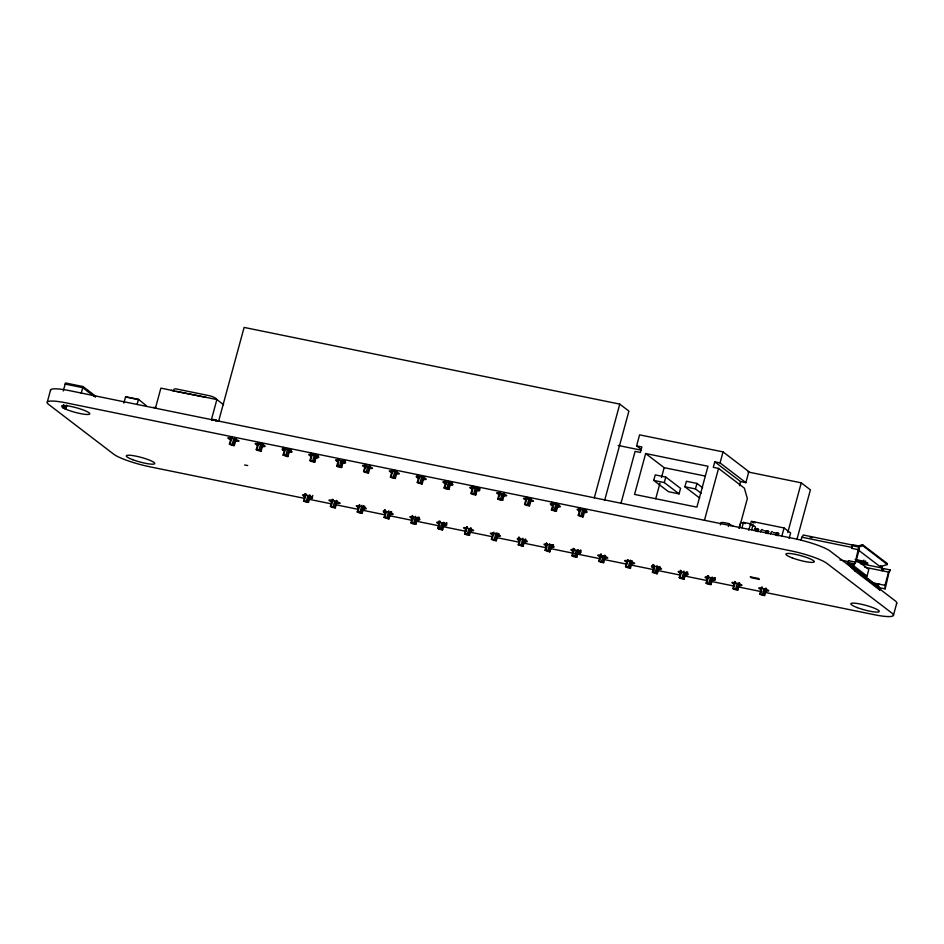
<?xml version="1.0" encoding="UTF-8"?>
<svg xmlns="http://www.w3.org/2000/svg" width="944" height="944" viewBox="0 0 944 944"><rect width="100%" height="100%" fill="white"/><g stroke="black" fill="none" stroke-linecap="round" stroke-linejoin="round"><path stroke-width="1.42" d="M859.005 546.021L859.182 549.585L855.583 562.813L853.872 564.949L847.216 563.58L848.691 560.724L855.347 562.081L859.005 546.021L852.349 544.664L852.031 548.405L858.686 549.762M853.872 564.949L855.347 562.081M883.525 569.822L883.667 568.607L890.322 569.964L888.847 572.831L885.177 588.891L878.522 587.534L878.357 583.958L877.023 585.599L849.057 564.217M47.247 402.227L50.575 389.99M63.307 390.958L65.478 382.969L83.048 386.556L87.792 390.191L87.497 391.288M62.587 407.548L61.525 405.955L64.629 405.554A14.703 2.372 15.2 0 1 84.889 410.605A14.703 2.372 15.2 0 1 86.069 414.428A14.703 2.372 15.2 0 1 65.75 409.177L62.587 407.548L63.319 404.834M63.071 407.855L63.803 405.141M63.626 408.174L64.369 405.448M64.263 408.492L65.006 405.778M64.971 408.835L65.714 406.121M65.75 409.177L66.859 405.094M81.231 393.235L83.048 386.556M87.863 391.571L88.158 390.474L95.521 396.091L95.214 397.2M123.817 403.041L125.67 396.74L138.556 399.371L146.037 405.483M137.033 404.457L138.556 399.371M155.43 408.186L160.881 388.137L216.872 399.56L223.622 404.728M216.872 399.56L211.421 419.62L212.518 420.458L212.825 419.36L215.987 420.009L217.816 421.402M215.692 421.107L215.987 420.009M218.654 421.095L244.107 327.415L619.771 404.115L628.905 411.1L604.608 500.521M236.224 438.594L234.336 445.556L231.551 445.19L229.416 444.152L231.304 437.178M231.587 437.107L230.843 439.821C218.17 433.733 251.033 443.279 234.053 440.765M229.416 444.152L230.1 444.081L232 437.119M234.336 445.556L232.2 444.518L233.711 438.936M233.616 445.002L235.504 438.04M233.652 445.627L235.162 440.046M263.057 444.069L261.169 451.043L258.385 450.677L256.249 449.627L258.149 442.665M256.249 449.627L256.933 449.568L258.833 442.594M261.169 451.043L259.034 449.993L260.922 443.019M260.45 450.489L262.338 443.515M262.692 443.763L261.948 446.477C274.232 447.609 246.974 440.069 257.688 445.308M262.951 446.665L263.683 443.94M284.522 450.784L282.775 450.099L283.519 447.373M289.891 449.545L288.003 456.518L287.318 456.577L283.082 455.102L284.592 449.533M283.082 455.102L283.766 455.043L285.289 449.474M288.003 456.518L285.867 455.468L287.755 448.506M287.283 455.964L288.793 450.382M289.525 449.238L288.781 451.952C300.098 453.545 278.15 445.792 282.775 450.099M289.784 452.141L290.516 449.415M290.669 452.259L291.413 449.545M312.086 453.545L311.355 456.259L310.411 455.917L311.154 453.203M316.724 455.032L314.836 461.994L312.051 461.628L309.915 460.589L311.815 453.616M309.915 460.589L310.6 460.519L312.122 454.949M314.836 461.994L312.7 460.943L314.588 453.981M305.124 496.627L304.192 496.273L304.936 493.559M314.116 461.439L315.626 455.869M310.387 495.411L308.487 502.385L305.714 502.019L303.567 500.969L305.467 494.007M314.151 462.053L316.039 455.091M303.567 500.969L304.263 500.91L306.151 493.936M315.615 457.439L316.618 457.616L317.349 454.902M316.618 457.616L317.503 457.734L318.246 455.02M308.487 502.385L306.352 501.335L307.874 495.765M307.768 501.83L309.656 494.857M307.803 502.444L308.558 499.659M309.396 497.795L312.027 498.161L312.759 495.435M338.188 461.734L337.244 461.392L337.987 458.678M343.557 460.507L341.669 467.469L338.884 467.103L336.748 466.065L338.648 459.091M336.748 466.065L337.433 465.994L339.333 459.032M337.48 466.619L338.613 462.442M341.669 467.469L339.533 466.43L341.044 460.849M340.949 466.914L342.837 459.952M337.22 500.898L335.321 507.86L332.548 507.494L330.412 506.444L332.3 499.482M340.985 467.54L342.873 460.566M332.701 499.376L331.958 502.102C319.284 496.013 352.147 505.547 335.167 503.034M330.412 506.444L331.096 506.385L332.984 499.423M342.448 462.914L344.336 463.221L345.079 460.495M335.321 507.86L333.185 506.81L334.707 501.24M334.601 507.306L336.489 500.344M370.39 465.982L368.502 472.956L365.717 472.59L363.582 471.54L365.481 464.578M366.048 467.551L365.021 467.221L365.753 464.495M363.582 471.54L364.266 471.481L366.166 464.507M368.502 472.956L366.366 471.906L367.877 466.336M367.782 472.401L369.67 465.427M364.054 506.373L362.154 513.335L359.381 512.97L357.245 511.931L359.133 504.957M357.245 511.931L357.929 511.86L359.817 504.898M362.154 513.335L360.018 512.297L361.918 505.323M361.434 512.781L363.322 505.819M363.806 506.031L363.062 508.745C375.334 509.89 348.088 502.338 358.791 507.577M364.054 508.934L364.797 506.22M397.235 471.457L395.335 478.431L392.551 478.065L390.415 477.015L392.315 470.053M390.415 477.015L391.099 476.956L392.999 469.994M395.335 478.431L393.2 477.381L395.088 470.419M385.624 513.052L383.889 512.368L384.621 509.654M384.692 512.71L385.435 509.996M394.616 477.876L396.504 470.903M390.887 511.849L388.987 518.822L388.303 518.881L384.078 517.406L385.589 511.837M384.078 517.406L384.763 517.347L386.273 511.766M388.987 518.822L386.851 517.772L388.751 510.798M388.267 518.268L389.778 512.686M390.639 511.506L389.896 514.232C401.212 515.825 379.264 508.061 383.889 512.368M390.887 514.409L391.63 511.695M418.688 478.171L416.941 477.487L417.685 474.773M424.068 476.944L422.169 483.906L421.484 483.977L417.248 482.502L418.758 476.921M417.248 482.502L417.932 482.431L419.455 476.862M422.169 483.906L420.033 482.856L421.921 475.894M413.484 518.87L411.525 518.185L412.268 515.471M421.449 483.352L422.959 477.782M417.72 517.324L415.82 524.298L413.047 523.932L410.911 522.882L412.799 515.92M410.911 522.882L411.596 522.823L413.106 517.253M422.947 479.351L423.95 479.528L424.682 476.814M415.82 524.298L413.684 523.247L415.584 516.285M415.1 523.743L416.611 518.162M415.136 524.357L417.036 517.395M416.729 519.707L417.72 519.896L418.463 517.17M417.72 519.896L418.617 520.014L419.348 517.3M446.547 483.989L444.577 483.304L445.32 480.59M450.902 482.419L449.002 489.381L446.217 489.027L444.081 487.977L445.981 481.003M444.081 487.977L444.766 487.906L446.288 482.337M449.002 489.381L446.866 488.343L448.754 481.369M439.29 524.014L438.358 523.672L439.102 520.946M448.282 488.827L449.792 483.257M444.553 522.811L442.653 529.773L439.88 529.407L437.745 528.357L439.633 521.395M448.317 489.452L450.205 482.478M437.745 528.357L438.429 528.298L440.317 521.336M438.464 528.923L439.597 524.734M449.781 484.827L450.784 485.004L451.515 482.29M450.784 485.004L451.669 485.133L452.412 482.408M442.653 529.773L440.518 528.723L442.04 523.153M441.934 529.218L443.822 522.256M441.969 529.832L443.869 522.87M443.562 525.183L445.45 525.489L446.182 522.775M445.45 525.489L446.193 525.548L446.925 522.834M473.086 486.408L472.354 489.134L471.41 488.78L472.153 486.066M477.735 487.895L475.835 494.868L473.05 494.503L470.914 493.452L472.814 486.49M470.914 493.452L471.599 493.393L473.499 486.42M475.835 494.868L473.699 493.818L475.21 488.249M475.115 494.314L477.003 487.34M471.386 528.286L469.498 535.248L466.714 534.882L464.578 533.844L466.466 526.87M466.867 526.776L466.124 529.49C455.421 524.25 482.667 531.802 470.395 530.658M464.578 533.844L465.262 533.773L467.15 526.811M476.614 490.302L478.502 490.609L479.245 487.895M469.498 535.248L467.351 534.21L468.873 528.628M478.502 490.609L479.245 490.668L479.989 487.954M468.767 534.693L470.655 527.731M468.802 535.319L469.947 531.13M504.568 493.382L502.668 500.344L499.883 499.978L497.748 498.928L499.647 491.966M500.214 494.951L499.187 494.609L499.919 491.895M497.748 498.928L498.432 498.869L500.332 491.907M502.668 500.344L500.532 499.293L502.043 493.724M501.948 499.789L503.836 492.827M498.22 533.761L496.332 540.735L493.547 540.369L491.411 539.319L493.299 532.357M491.411 539.319L492.095 539.26L493.983 532.286M496.332 540.735L494.184 539.685L496.084 532.723M495.6 540.18L497.488 533.207M497.972 533.419L497.228 536.145C509.5 537.278 482.254 529.726 492.957 534.965M498.22 536.322L498.963 533.608M531.401 498.857L529.501 505.819L526.717 505.453L524.581 504.415L526.481 497.441M524.581 504.415L525.265 504.344L527.165 497.382M519.79 540.452L518.055 539.756L518.787 537.042M529.501 505.819L527.366 504.78L529.254 497.807M518.858 540.098L519.601 537.384M528.782 505.264L530.67 498.302M525.053 539.236L523.165 546.21L522.469 546.269L518.244 544.794L519.755 539.225M529.195 504.497L530.327 500.308M518.244 544.794L518.929 544.735L520.439 539.166M523.165 546.21L521.017 545.16L522.917 538.198M522.433 545.656L523.944 540.086M523 541.384L525.053 541.809L525.796 539.083M552.854 505.571L551.107 504.875L551.851 502.161M558.234 504.332L556.335 511.294L555.65 511.365L551.414 509.89L552.936 504.32M551.414 509.89L552.098 509.831L553.621 504.249M552.146 510.444L552.901 507.66M556.335 511.294L554.199 510.256L556.087 503.282M546.623 545.927L545.691 545.585L546.434 542.859M555.615 510.739L557.125 505.17M551.886 544.723L549.998 551.685L547.213 551.32L545.077 550.281L546.965 543.307M555.65 511.365L557.161 505.795M545.077 550.281L545.762 550.21L547.272 544.641M556.051 506.503L558.116 506.916L558.848 504.202M549.998 551.685L547.85 550.635L549.75 543.673M549.266 551.131L550.777 545.561M549.302 551.756L551.202 544.782M550.895 547.095L551.886 547.284L552.629 544.558M551.886 547.284L552.783 547.402L553.514 544.688M579.687 511.046L578.743 510.704L579.486 507.978M585.068 509.807L583.168 516.781L580.383 516.415L578.247 515.365L580.147 508.403M578.247 515.365L578.932 515.306L580.454 509.725M583.168 516.781L581.032 515.731L582.92 508.769M574.2 548.688L573.456 551.402L572.524 551.06L573.268 548.346M582.448 516.226L583.958 510.645M578.719 550.199L576.831 557.161L574.046 556.795L571.911 555.756L573.799 548.783M582.483 516.84L583.239 514.055M571.911 555.756L572.595 555.686L574.483 548.724M583.958 512.214L584.95 512.403L585.681 509.677M584.95 512.403L585.835 512.521L586.578 509.807M576.831 557.161L574.684 556.122L576.206 550.541M576.1 556.606L577.988 549.644M594.319 497.795L619.771 404.115M577.728 552.582L579.616 552.889L580.348 550.163M579.616 552.889L580.359 552.936L581.091 550.222M605.552 555.674L603.664 562.648L600.88 562.282L598.744 561.232L600.632 554.27M601.316 557.22L600.29 556.889L601.033 554.163M598.744 561.232L599.428 561.173L601.316 554.199M603.664 562.648L601.517 561.597L603.039 556.028M602.933 562.093L604.821 555.119M620.999 503.282L635.1 451.374L640.386 452.447L641.873 446.96L636.598 445.875L639.595 434.854L723.045 451.893L748.852 471.634L745.854 482.655L740.58 481.57L714.773 461.84L713.275 467.339L718.561 468.413L744.368 488.142L747.341 498.538L739.282 528.192M645.661 453.533L634.557 494.42L696.884 507.14L707.988 466.253L645.661 453.533L664.163 467.669L705.239 476.059M632.386 561.161L630.498 568.123L627.713 567.757L625.577 566.707L627.465 559.745M625.577 566.707L626.261 566.648L628.149 559.686M630.498 568.123L628.35 567.073L630.25 560.111M629.766 567.568L631.654 560.594M630.191 566.789L631.324 562.612M653.732 480.413L655.23 474.903L665.791 477.062L680.565 488.355L679.066 493.865L668.505 491.706L653.732 480.413L664.293 482.573L679.066 493.865M655.738 498.692L659.95 483.186M661.473 477.546L664.163 467.669M664.293 482.573L665.791 477.062M653.956 567.84L652.221 567.155L652.965 564.429M653.024 567.497L653.767 564.772M659.219 566.636L657.331 573.598L656.635 573.669L652.41 572.194L653.921 566.612M652.41 572.194L653.095 572.123L654.605 566.553M653.13 572.748L653.885 569.952M657.331 573.598L655.183 572.56L657.083 565.586M656.599 573.043L658.11 567.474M656.635 573.669L658.157 568.087M657.166 568.772L659.219 569.197L659.962 566.483M699.669 498.066L684.896 486.774L686.394 481.263L696.955 483.422L702.643 487.765M701.144 493.275L695.468 488.933L696.955 483.422M680.789 573.315L679.857 572.973L680.6 570.259M686.052 572.111L684.164 579.073L681.379 578.719L679.243 577.669L681.131 570.695M679.243 577.669L679.928 577.61L681.438 572.029M684.164 579.073L682.016 578.035L683.916 571.061M683.432 578.519L684.943 572.949M683.468 579.144L684.235 576.359M685.061 574.495L686.052 574.672L686.795 571.958M686.052 574.672L686.949 574.802L687.68 572.076M704.448 520.321L718.561 468.413M745.854 482.655L720.048 462.914L723.045 451.893M720.378 524.852L721.004 522.563L723.316 522.469L729.169 523.672L730.833 525.572L729.028 524.191L733.004 526.02M708.366 576.076L707.622 578.802L706.69 578.448L707.434 575.734M712.885 577.586L710.997 584.56L708.212 584.194L706.077 583.144L707.965 576.182M706.077 583.144L706.761 583.085L708.649 576.111M706.796 583.699L707.552 580.914M710.997 584.56L708.85 583.51L710.372 577.94M710.266 584.006L712.165 577.032M710.832 579.734L713.782 580.277L714.514 577.551M728.402 526.481L729.169 523.672M739.459 485.688L740.58 481.57M713.782 580.277L714.525 580.336L715.257 577.61M739.081 528.321L740.662 522.516L743.282 523.047M742.019 527.696L743.471 522.374L750.515 523.814L752.215 525.112M739.718 583.073L737.83 590.035L735.046 589.67L732.91 588.619L734.798 581.657M748.757 530.292L751.294 521.277L784.051 527.967L790.624 532.994L789.16 538.41M732.91 588.619L733.594 588.56L735.482 581.598M753.949 521.973L752.675 522.504L755.837 522.575M753.005 522.764L752.816 521.961M751.695 529.667L752.958 525.017L750.338 524.486M737.83 590.035L735.683 588.985L737.205 583.416M752.875 526.433L753.064 525.761M737.099 589.481L738.999 582.519M754.551 530.457L755.507 526.964L752.958 525.017M755.814 530.882A3.092 1.121 -78.5 0 1 757.595 528.687L758.61 529.466L758.008 531.661L756.675 531.094M765.855 532.923A3.092 1.121 -78.5 0 1 767.625 530.729L768.64 531.507L768.05 533.714L767.024 532.935L766.587 533.49M766.552 588.549L764.664 595.511L761.879 595.145L759.743 594.106L761.631 587.133M759.743 594.106L760.427 594.036L762.315 587.074M775.885 534.977A3.092 1.121 -78.5 0 1 777.667 532.782L778.682 533.561L778.08 535.767L777.065 534.988L776.617 535.531M764.664 595.511L762.528 594.472L764.038 588.891M763.932 594.956L765.832 587.994M764.357 594.189L765.49 590M781.844 536.086L784.051 527.967M787.768 532.534L801.255 482.844L747.919 471.953M796.901 539.52L810.4 489.842L801.255 482.844M800.772 539.968L803.261 535.012L852.692 545.101M847.216 563.58L848.691 560.724M852.031 548.405L852.349 544.664M856.987 561.491L857.282 560.382L867.524 562.884M855.111 559.462L863.571 561.196L867.914 563.922L858.769 562.258L859.075 561.161M863.571 561.196L863.866 560.087M865.353 561.963L865.648 560.866M862.698 575.167L867.029 576.052L868.822 569.444L856.125 559.733M879.725 589.953L874.899 585.304L875.69 584.466L880.504 589.115L879.725 589.953L855.111 571.132L850.284 566.494L850.568 565.468L880.504 589.115M878.84 583.781L876.882 586.826M885.177 588.891L885.012 585.315L888.599 572.088L890.322 569.964M893.425 615.394L896.753 603.157M878.522 587.534L878.982 586.543M883.667 568.607L881.944 570.731L881.814 567.969L858.887 550.435M855.111 571.132L855.901 570.294M216.931 400.386C217.332 398.12 211.798 396.303 209.474 395.725L175.667 388.822L173.743 389.247M858.474 545.998L862.497 544.617L887.112 563.438L887.372 564.5L880.138 566.683M858.745 547.06L862.769 545.679L887.372 564.5M479.245 490.668C483.151 488.957 464.247 485.074 471.41 488.78M312.027 498.161C315.921 496.45 297.018 492.556 304.192 496.273M446.193 525.548C450.087 523.837 431.184 519.955 438.358 523.672M580.359 552.936C584.253 551.225 565.35 547.343 572.524 551.06M714.525 580.336C718.419 578.625 699.516 574.731 706.69 578.448M317.503 457.734C324.17 456.955 302.812 451.81 310.411 455.917M344.336 463.221C351.003 462.43 329.645 457.285 337.244 461.392M451.669 485.133C458.336 484.343 436.978 479.198 444.577 483.304M585.835 512.521C592.502 511.731 571.144 506.598 578.743 510.704M418.617 520.014C425.284 519.224 403.914 514.079 411.525 518.185M552.783 547.402C559.45 546.623 538.08 541.478 545.691 545.585M686.949 574.802C693.616 574.011 672.246 568.866 679.857 572.973M423.95 479.528C432.907 480.036 412.068 473.463 416.941 477.487M558.116 506.916C567.073 507.435 546.234 500.863 551.107 504.875M525.053 541.809C534.021 542.316 513.182 535.744 518.055 539.756M659.219 569.197C668.187 569.704 647.348 563.131 652.221 567.155M244.59 464.991L247.706 465.534M369.281 468.389C381.565 469.522 354.307 461.982 365.021 467.221M396.114 473.864C408.398 474.997 381.14 467.457 391.854 472.696M503.447 495.777C515.731 496.922 488.473 489.37 499.187 494.609M530.28 501.264C542.564 502.397 515.306 494.845 526.02 500.084M604.561 558.057C616.833 559.19 589.587 551.638 600.29 556.889M631.394 563.533C643.666 564.665 616.42 557.125 627.123 562.364M738.727 585.445C750.999 586.578 723.753 579.038 734.456 584.277M765.56 590.92C777.832 592.065 750.586 584.513 761.289 589.752M714.773 461.84L720.048 462.914M618.155 445.462L641.224 450.17M684.896 486.774L695.468 488.933M176.41 391.512L206.311 397.412M65.171 384.066L82.742 387.654L94.164 396.397M125.469 396.976L138.355 399.607M810.011 537.207L812.123 537.643M851.901 545.644L858.556 547.001M801.539 537.136L852.279 547.496M754.563 528.64L758.61 529.466M764.605 530.681L768.64 531.507M773.289 532.463L778.682 533.561M153.66 407.277L155.772 407.714M860.291 563.58L881.814 567.969M839.983 559.91L848.444 561.633M847.358 562.364L854.013 563.721M864.728 567.214L888.599 572.088M230.1 444.081L232.2 444.518M256.933 449.568L259.034 449.993M283.766 455.043L285.867 455.468M310.6 460.519L312.7 460.943M337.433 465.994L339.533 466.43M364.266 471.481L366.366 471.906M391.099 476.956L393.2 477.381M417.932 482.431L420.033 482.856M444.766 487.906L446.866 488.343M471.599 493.393L473.699 493.818M498.432 498.869L500.532 499.293M525.265 504.344L527.366 504.78M552.098 509.831L554.199 510.256M578.932 515.306L581.032 515.731M871.182 582.495L885.012 585.315M304.298 498.326L149.872 466.796A29.394 4.755 15.2 0 1 113.752 454.229L48.758 404.528A29.394 4.755 15.2 0 1 66.304 402.911L790.812 550.824A29.394 4.755 15.2 0 1 826.92 563.403L891.915 613.093A29.394 4.755 15.2 0 1 874.368 614.721L764.687 592.325M308.629 499.211L331.71 503.931M336.04 504.816L357.693 509.229M362.024 510.114L385.117 514.834M389.447 515.719L412.54 520.427M415.419 521.017L439.951 526.032M442.842 526.61L465.935 531.33M470.265 532.215L491.918 536.629M496.237 537.514L519.33 542.234M523.66 543.119L546.753 547.827M549.644 548.417L574.176 553.432M577.067 554.022L600.16 558.73M603.039 559.32L626.132 564.04M630.462 564.925L653.555 569.633M657.885 570.518L679.538 574.943M685.309 576.123L706.95 580.536M711.28 581.421L734.373 586.141M737.264 586.72L761.796 591.735M304.263 500.91L306.352 501.335M331.096 506.385L333.185 506.81M357.929 511.86L360.018 512.297M384.763 517.347L386.851 517.772M411.596 522.823L413.684 523.247M438.429 528.298L440.518 528.723M465.262 533.773L467.351 534.21M492.095 539.26L494.184 539.685M518.929 544.735L521.017 545.16M545.762 550.21L547.85 550.635M572.595 555.686L574.684 556.122M599.428 561.173L601.517 561.597M626.261 566.648L628.35 567.073M653.095 572.123L655.183 572.56M679.928 577.61L682.016 578.035M706.761 583.085L708.85 583.51M733.594 588.56L735.683 588.985M760.427 594.036L762.528 594.472M857.353 561.763L858.769 562.258M753.159 522.221L754.008 522.539M880.398 565.727L882.262 566.978L882.439 570.554M850.863 563.698L867.029 576.052M853.459 568.913L830.248 551.166A29.394 4.755 15.2 0 0 794.128 538.587L69.632 390.674A29.394 4.755 15.2 0 0 50.539 390.474M860.362 574.188L866.226 578.672M868.185 580.171L870.427 581.882M872.657 583.593L874.899 585.304M876.669 586.661L895.242 600.868A29.394 4.755 15.2 0 1 896.446 603.558M763.259 530.41L762.233 529.631A3.092 1.121 -78.5 0 0 760.463 531.826M743.471 522.374L745.158 523.672M636.598 445.875L641.082 449.309M174.298 391.276L171.454 390.285M862.497 544.617L862.769 545.679M848.514 563.096L848.609 565.208M770.505 533.879A3.092 1.121 -78.5 0 1 772.275 531.684M758.174 578.424L750.244 576.808L751.53 577.787L759.448 579.404L758.174 578.424M857.27 607.606A14.703 2.372 15.2 0 0 879.253 611.511A14.703 2.372 15.2 0 0 858.733 603.735A14.703 2.372 15.2 0 0 857.27 607.606M132.762 459.693A14.703 2.372 15.2 0 0 154.757 463.587A14.703 2.372 15.2 0 0 134.225 455.822A14.703 2.372 15.2 0 0 132.762 459.693M792.276 557.904A14.703 2.372 15.2 0 0 814.259 561.81A14.703 2.372 15.2 0 0 793.739 554.045A14.703 2.372 15.2 0 0 792.276 557.904"/></g></svg>
